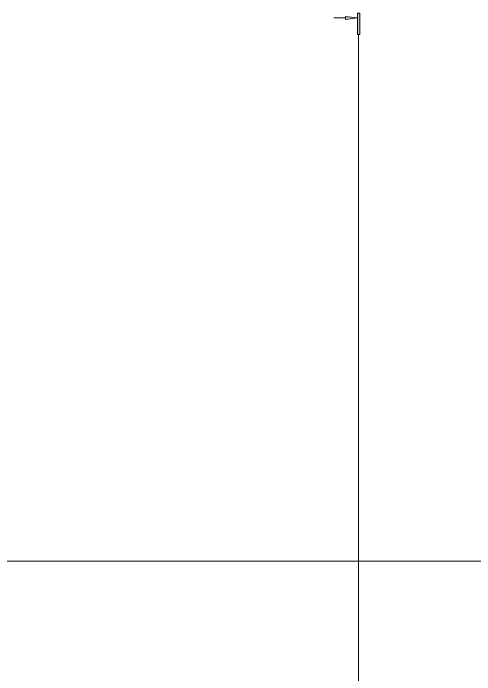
# Model space of a CAD drawing. Header units: millimetres. Extents: x -401725 to 250493, y 305116 to 802890.
# Drawn here: x 191666 to 211251, y 334682 to 362727 of the extents above; entities that cross this region are included whole.
import ezdxf

# ---------------------------------------------------------------- set-up
doc = ezdxf.new("R2010")
doc.units = ezdxf.units.MM
doc.layers.add('G-____-____-SYMB', color=7, linetype='Continuous', lineweight=9)
doc.layers.add('G-____-____-SYMB-1', color=9, linetype='Continuous', lineweight=9, true_color=0x808080)

# ---------------------------------------------------------------- blocks, each defined once
blk = doc.blocks.new('Разрез - Заголовок разреза-10218885-АР1_План отверстий 3 этажа в осях 1-64_А-ГГ')
at = {"layer": 'G-____-____-SYMB'}
for points in [[(0, 0.5), (0, -0.5), (-9, -0.5), (-9, 0.5)], [(-6.34, -5.5), (-7.66, -5.5), (-7, -0.5)]]:
    blk.add_hatch(color=256, dxfattribs=at).paths.add_polyline_path(points, flags=0)
for p, q in [((0, 0.5), (-9, 0.5)), ((-9, 0.5), (-9, -0.5)), ((0, -0.5), (0, 0.5)), ((-9, -0.5), (0, -0.5)), ((-7, -0.5), (-7.66, -5.5)), ((-6.34, -5.5), (-7, -0.5)), ((-7.66, -5.5), (-6.34, -5.5)), ((-7, -5.5), (-7, -10.5))]:
    blk.add_line(p, q, dxfattribs=at)

msp = doc.modelspace()

# ---------------------------------------------------------------- linework, layer by layer
at = {"layer": 'G-____-____-SYMB-1'}
for p, q in [((206319.7463, 361826.9672), (206319.7463, 307801.678)), ((139585.5257, 339497.4093), (248834.51, 339497.4093))]:
    msp.add_line(p, q, dxfattribs=at)

# ---------------------------------------------------------------- block references
at = {"layer": 'G-____-____-SYMB', "xscale": 99.99999999999993, "yscale": 99.99999999999993, "zscale": 99.99999999999993, "rotation": 269.9999999999996}
msp.add_blockref('Разрез - Заголовок разреза-10218885-АР1_План отверстий 3 этажа в осях 1-64_А-ГГ', (206319.7463, 361826.9672), dxfattribs=at)

doc.saveas('drawing.dxf')
